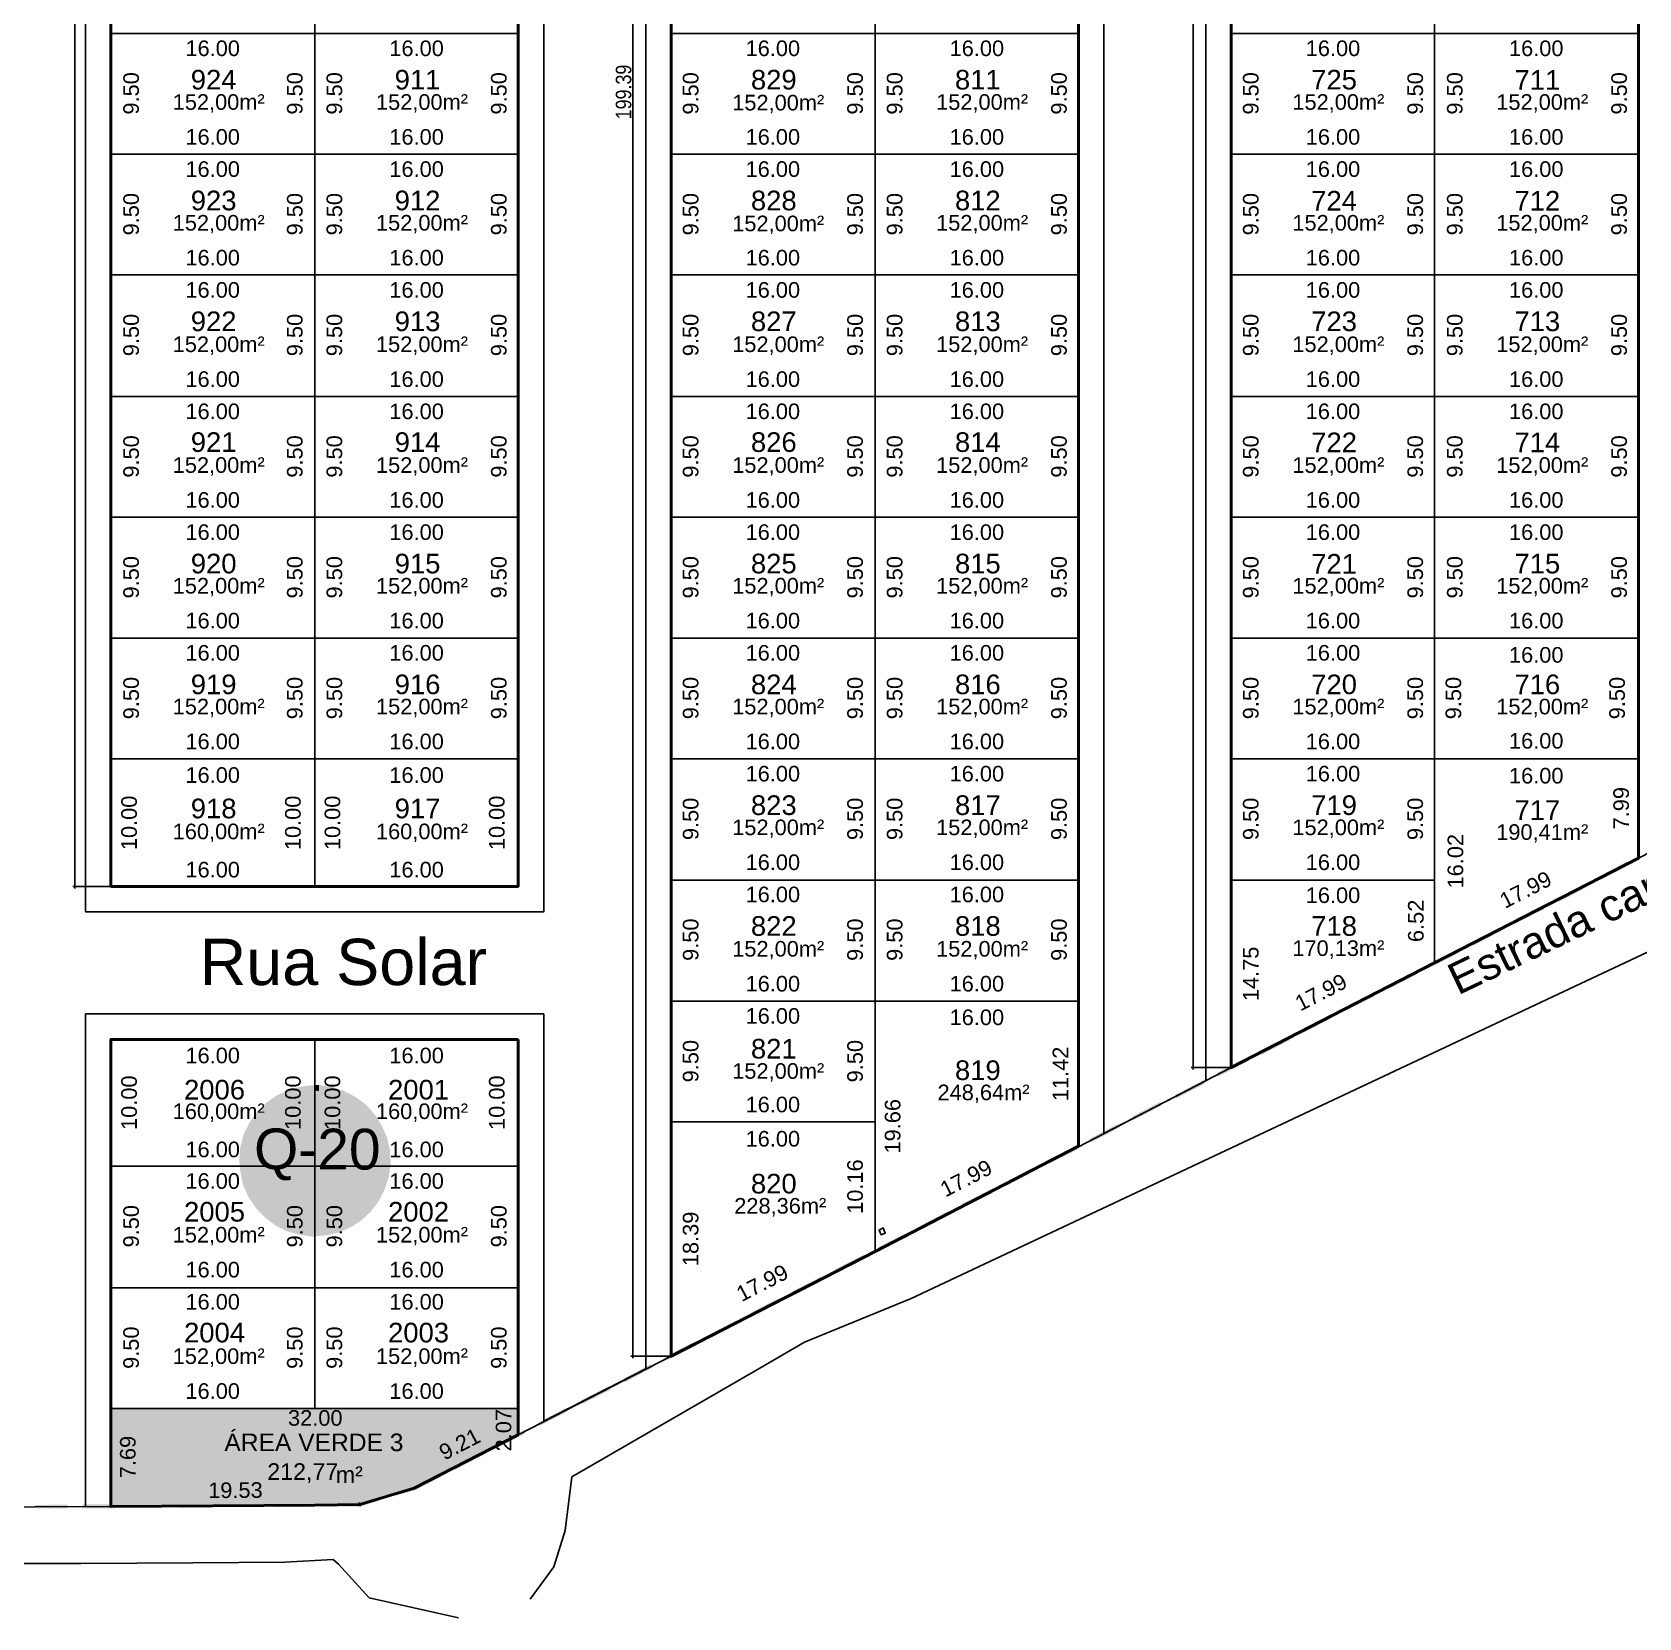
# Model space of a CAD drawing. Extents: x 246293 to 246943, y 9361385 to 9361710.
# Drawn here: x 246656.8 to 246783, y 9361440.8 to 9361565.4 of the extents above; entities that cross this region are included whole.
import ezdxf
from ezdxf.xclip import XClip

# ---------------------------------------------------------------- set-up
doc = ezdxf.new("R2010")
doc.units = 0
doc.header["$XCLIPFRAME"] = 0
doc.styles.add('style0', font='', dxfattribs={"height": 4.19039})
doc.styles.add('style2', font='', dxfattribs={"height": 39.531983})
doc.styles.get('style0').set_extended_font_data('Arial')
doc.styles.get('style2').set_extended_font_data('TechnicLite0000')

# ---------------------------------------------------------------- blocks, each defined once
blk = doc.blocks.new('Viewport1')
at = {"linetype": 'Continuous', "lineweight": 0, "true_color": 0x93278f}
for points in [[(246782.26, 9361499.98), (246780.05, 9361498.82), (246779.89, 9361499.08), (246782.1, 9361500.24)], [(246778.94, 9361498.24), (246776.73, 9361497.08), (246776.57, 9361497.34), (246778.78, 9361498.5)], [(246775.57, 9361496.5), (246773.35, 9361495.39), (246773.25, 9361495.66), (246775.46, 9361496.82)], [(246772.24, 9361494.81), (246770.03, 9361493.65), (246769.87, 9361493.92), (246772.14, 9361495.08)], [(246768.92, 9361493.07), (246766.71, 9361491.97), (246766.55, 9361492.23), (246768.77, 9361493.34)], [(246765.6, 9361491.39), (246763.34, 9361490.23), (246763.23, 9361490.49), (246765.45, 9361491.65)], [(246762.23, 9361489.65), (246760.02, 9361488.54), (246759.91, 9361488.8), (246762.12, 9361489.91)], [(246758.91, 9361487.96), (246756.7, 9361486.8), (246756.54, 9361487.06), (246758.8, 9361488.22)], [(246755.59, 9361486.22), (246753.38, 9361485.06), (246753.22, 9361485.38), (246755.43, 9361486.48)], [(246752.27, 9361484.53), (246750, 9361483.37), (246749.9, 9361483.64), (246752.11, 9361484.8)], [(246748.89, 9361482.79), (246746.68, 9361481.63), (246746.58, 9361481.9), (246748.79, 9361483.06)], [(246745.57, 9361481.11), (246743.36, 9361479.95), (246743.2, 9361480.21), (246745.42, 9361481.37)], [(246742.25, 9361479.37), (246740.04, 9361478.21), (246739.88, 9361478.47), (246742.1, 9361479.63)], [(246738.93, 9361477.63), (246736.67, 9361476.52), (246736.56, 9361476.79), (246738.77, 9361477.89)], [(246735.56, 9361475.94), (246733.35, 9361474.78), (246733.24, 9361475.05), (246735.45, 9361476.21)], [(246732.24, 9361474.2), (246730.02, 9361473.1), (246729.87, 9361473.36), (246732.08, 9361474.47)], [(246728.92, 9361472.52), (246726.7, 9361471.36), (246726.55, 9361471.62), (246728.76, 9361472.78)], [(246725.6, 9361470.78), (246723.33, 9361469.67), (246723.23, 9361469.93), (246725.44, 9361471.04)], [(246722.22, 9361469.09), (246720.01, 9361467.93), (246719.85, 9361468.19), (246722.12, 9361469.35)], [(246718.9, 9361467.35), (246716.69, 9361466.19), (246716.53, 9361466.51), (246718.75, 9361467.61)], [(246715.58, 9361465.66), (246713.37, 9361464.5), (246713.21, 9361464.77), (246715.42, 9361465.93)], [(246712.21, 9361463.92), (246710, 9361462.76), (246709.89, 9361463.03), (246712.1, 9361464.19)], [(246708.89, 9361462.18), (246706.67, 9361461.08), (246706.52, 9361461.34), (246708.78, 9361462.5)], [(246705.57, 9361460.5), (246703.35, 9361459.34), (246703.2, 9361459.6), (246705.41, 9361460.76)], [(246702.25, 9361458.76), (246700.03, 9361457.65), (246699.88, 9361457.91), (246702.09, 9361459.02)], [(246698.87, 9361457.07), (246696.66, 9361455.91), (246696.55, 9361456.17), (246698.77, 9361457.33)], [(246695.55, 9361455.33), (246693.34, 9361454.22), (246693.18, 9361454.49), (246695.45, 9361455.59)], [(246692.23, 9361453.64), (246690.02, 9361452.48), (246689.86, 9361452.75), (246692.07, 9361453.91)], [(246688.91, 9361451.9), (246686.86, 9361450.85), (246686.75, 9361451.11), (246688.75, 9361452.17)], [(246686.86, 9361450.85), (246685.33, 9361450.43), (246685.22, 9361450.69), (246686.75, 9361451.17)], [(246659.55, 9361449.43), (246657.02, 9361449.43), (246657.02, 9361449.69), (246659.55, 9361449.74)], [(246663.29, 9361449.43), (246660.76, 9361449.43), (246660.76, 9361449.74), (246663.29, 9361449.74)], [(246667.04, 9361449.48), (246664.56, 9361449.48), (246664.56, 9361449.74), (246667.04, 9361449.8)], [(246670.78, 9361449.48), (246668.3, 9361449.48), (246668.3, 9361449.8), (246670.78, 9361449.8)], [(246674.52, 9361449.53), (246672.04, 9361449.53), (246672.04, 9361449.8), (246674.52, 9361449.85)], [(246678.26, 9361449.53), (246675.79, 9361449.53), (246675.79, 9361449.85), (246678.26, 9361449.85)], [(246682.53, 9361449.58), (246679.53, 9361449.58), (246679.53, 9361449.85), (246682.53, 9361449.9)], [(246684.11, 9361450.06), (246682.59, 9361449.58), (246682.48, 9361449.9), (246684.01, 9361450.32)]]:
    blk.add_hatch(color=217, dxfattribs=at).paths.add_polyline_path(points)
at = {"linetype": 'Continuous', "lineweight": 25, "true_color": 0x0037dd}
for points in [[(246679, 9361482.69), (246678, 9361482.58), (246677, 9361482.32), (246676.05, 9361481.9), (246675.21, 9361481.32), (246674.47, 9361480.63), (246673.89, 9361479.79), (246673.41, 9361478.84), (246673.15, 9361477.84), (246673.05, 9361476.84), (246673.15, 9361475.84), (246673.36, 9361474.83), (246673.78, 9361473.89), (246674.36, 9361473.04), (246675.05, 9361472.3), (246675.89, 9361471.67), (246676.79, 9361471.2), (246677.79, 9361470.93), (246678.79, 9361470.78), (246679.85, 9361470.88), (246680.85, 9361471.09), (246681.8, 9361471.51), (246682.64, 9361472.04), (246683.38, 9361472.73), (246684.01, 9361473.57), (246684.48, 9361474.47), (246684.8, 9361475.47), (246684.96, 9361476.47), (246684.91, 9361477.52), (246684.69, 9361478.52), (246684.27, 9361479.47), (246683.75, 9361480.32), (246683.06, 9361481.11), (246682.22, 9361481.74), (246681.32, 9361482.21), (246680.37, 9361482.53), (246679.32, 9361482.69), (246679.32, 9361482.21), (246680.27, 9361482.11), (246681.16, 9361481.79), (246682.01, 9361481.37), (246682.74, 9361480.79), (246683.38, 9361480.05), (246683.9, 9361479.26), (246684.27, 9361478.37), (246684.48, 9361477.47), (246684.48, 9361476.52), (246684.38, 9361475.57), (246684.11, 9361474.62), (246683.64, 9361473.78), (246683.06, 9361473.04), (246682.38, 9361472.41), (246681.58, 9361471.88), (246680.69, 9361471.51), (246679.79, 9361471.3), (246678.84, 9361471.25), (246677.9, 9361471.36), (246677, 9361471.62), (246676.1, 9361472.04), (246675.37, 9361472.62), (246674.68, 9361473.31), (246674.15, 9361474.1), (246673.78, 9361474.94), (246673.57, 9361475.89), (246673.47, 9361476.84), (246673.57, 9361477.79), (246673.84, 9361478.68), (246674.26, 9361479.53), (246674.84, 9361480.32), (246675.47, 9361481), (246676.26, 9361481.53), (246677.16, 9361481.9), (246678.05, 9361482.16), (246679, 9361482.27)], [(246679.32, 9361482.21), (246679, 9361482.27), (246679, 9361482.69), (246679.32, 9361482.69)]]:
    blk.add_hatch(color=162, dxfattribs=at).paths.add_polyline_path(points)
at = {"linetype": 'Continuous', "lineweight": 25, "true_color": 0xfafafa}
for points in [[(246680.11, 9361482.37), (246681.11, 9361482.06), (246676.89, 9361482.06), (246677.9, 9361482.37)], [(246680, 9361482.37), (246680.11, 9361482.37), (246677.9, 9361482.37), (246677.95, 9361482.37)], [(246679, 9361482.48), (246677.95, 9361482.37), (246680, 9361482.37)], [(246682.11, 9361481.53), (246682.9, 9361480.9), (246675.05, 9361480.9), (246675.89, 9361481.53)], [(246682.06, 9361481.58), (246682.11, 9361481.53), (246675.89, 9361481.53), (246675.95, 9361481.58)], [(246681.16, 9361482.06), (246682.06, 9361481.58), (246675.95, 9361481.58), (246676.84, 9361482.06)], [(246681.11, 9361482.06), (246681.16, 9361482.06), (246676.84, 9361482.06), (246676.89, 9361482.06)], [(246683.69, 9361480.05), (246684.17, 9361479.16), (246673.78, 9361479.16), (246674.31, 9361480.05)], [(246683.64, 9361480.05), (246683.69, 9361480.05), (246674.31, 9361480.05), (246674.36, 9361480.05)], [(246682.96, 9361480.84), (246683.64, 9361480.05), (246674.36, 9361480.05), (246675.05, 9361480.84)], [(246682.9, 9361480.9), (246682.96, 9361480.84), (246675.05, 9361480.84), (246675.05, 9361480.9)], [(246684.22, 9361479.1), (246684.54, 9361478.1), (246673.41, 9361478.1), (246673.78, 9361479.1)], [(246684.17, 9361479.16), (246684.22, 9361479.1), (246673.78, 9361479.1), (246673.78, 9361479.16)], [(246684.59, 9361478.05), (246684.69, 9361477.05), (246673.26, 9361477.05), (246673.41, 9361478.05)], [(246684.54, 9361478.1), (246684.59, 9361478.05), (246673.41, 9361478.05), (246673.41, 9361478.1)], [(246684.69, 9361477.05), (246684.69, 9361477), (246673.26, 9361477), (246673.26, 9361477.05)], [(246684.69, 9361477), (246684.64, 9361475.94), (246673.31, 9361475.94), (246673.26, 9361477)], [(246684.64, 9361475.94), (246684.64, 9361475.89), (246673.36, 9361475.89), (246673.31, 9361475.94)], [(246684.64, 9361475.89), (246684.43, 9361474.89), (246673.57, 9361474.89), (246673.36, 9361475.89)], [(246684.43, 9361474.89), (246684.38, 9361474.83), (246673.57, 9361474.83), (246673.57, 9361474.89)], [(246684.38, 9361474.83), (246683.96, 9361473.89), (246674.05, 9361473.89), (246673.57, 9361474.83)], [(246683.96, 9361473.89), (246683.32, 9361472.99), (246674.68, 9361472.99), (246674.05, 9361473.89)], [(246683.32, 9361472.99), (246682.53, 9361472.25), (246675.47, 9361472.25), (246675.42, 9361472.25), (246674.68, 9361472.99)], [(246682.53, 9361472.25), (246681.64, 9361471.67), (246676.37, 9361471.67), (246675.47, 9361472.25)], [(246681.64, 9361471.67), (246681.58, 9361471.62), (246676.42, 9361471.62), (246676.37, 9361471.67)], [(246681.58, 9361471.62), (246680.64, 9361471.25), (246677.37, 9361471.25), (246676.42, 9361471.62)], [(246680.64, 9361471.25), (246680.58, 9361471.25), (246677.42, 9361471.25), (246677.37, 9361471.25)], [(246679.53, 9361471.04), (246678.42, 9361471.04), (246677.42, 9361471.25)], [(246677.42, 9361471.25), (246679.53, 9361471.04), (246680.58, 9361471.25)]]:
    blk.add_hatch(color=7, dxfattribs=at).paths.add_polyline_path(points)
at = {"linetype": 'Continuous', "lineweight": 25, "true_color": 0x37dd00}
for points in [[(246694.97, 9361457.28), (246694.97, 9361455.22), (246662.98, 9361455.22), (246662.98, 9361457.28)], [(246694.97, 9361455.22), (246686.8, 9361451.01), (246662.98, 9361451.01), (246662.98, 9361455.22)], [(246686.8, 9361451.01), (246682.53, 9361449.74), (246662.98, 9361449.74), (246662.98, 9361451.01)], [(246662.98, 9361449.74), (246679, 9361449.69), (246662.98, 9361449.58), (246662.98, 9361449.69)], [(246662.98, 9361449.74), (246679, 9361449.69), (246682.53, 9361449.74)]]:
    blk.add_hatch(color=82, dxfattribs=at).paths.add_polyline_path(points)
at = {"color": 1, "linetype": 'Continuous', "lineweight": 25, "true_color": 0xff0000}
for p, q in [((246660.13, 9361660.92), (246660.13, 9361498.13)), ((246703.99, 9361660.92), (246703.99, 9361461.23)), ((246748, 9361660.92), (246748, 9361483.9)), ((246662.93, 9361498.29), (246659.97, 9361498.29)), ((246660.08, 9361498.35), (246660.18, 9361498.24)), ((246750.9, 9361484.06), (246747.84, 9361484.06)), ((246747.95, 9361484.06), (246748.05, 9361484.01)), ((246706.94, 9361461.39), (246703.83, 9361461.39)), ((246703.93, 9361461.45), (246704.04, 9361461.34))]:
    blk.add_line(p, q, dxfattribs=at)
at = {"color": 217, "linetype": 'Continuous', "lineweight": 0, "true_color": 0x93278f}
blk.add_line((246682.59, 9361449.58), (246682.48, 9361449.9), dxfattribs=at)
at = {"color": 1, "linetype": 'Continuous', "lineweight": 25, "true_color": 0xff0000}
for points in [[(246651.01, 9361449.53), (246662.98, 9361449.58), (246662.98, 9361460.81), (246662.98, 9361470.3), (246662.98, 9361486.27), (246694.97, 9361486.27), (246694.97, 9361479.79), (246694.97, 9361470.3), (246694.97, 9361455.22), (246706.99, 9361461.39), (246706.99, 9361479.79), (246706.99, 9361489.28), (246706.99, 9361498.77), (246706.99, 9361508.31), (246706.99, 9361517.8), (246706.99, 9361527.29), (246706.99, 9361536.77), (246706.99, 9361546.32), (246706.99, 9361555.8), (246706.99, 9361565.29), (246706.99, 9361574.78)], [(246738.99, 9361574.78), (246738.99, 9361565.29), (246738.99, 9361555.8), (246738.99, 9361546.32), (246738.99, 9361536.77), (246738.99, 9361527.29), (246738.99, 9361517.8), (246738.99, 9361508.31), (246738.99, 9361498.77), (246738.99, 9361489.28), (246738.99, 9361477.84), (246751, 9361484.06), (246751, 9361498.77), (246751, 9361508.31), (246751, 9361517.8), (246751, 9361527.29), (246751, 9361536.77), (246751, 9361546.32), (246751, 9361555.8), (246751, 9361565.29), (246751, 9361574.78)], [(246783, 9361574.78), (246783, 9361565.29), (246783, 9361555.8), (246783, 9361546.32), (246783, 9361536.77), (246783, 9361527.29), (246783, 9361517.8), (246783, 9361508.78), (246783, 9361500.51), (246795.02, 9361506.67)], [(246653.02, 9361449.53), (246660.98, 9361449.58), (246660.98, 9361460.81), (246660.98, 9361470.3), (246660.98, 9361488.28), (246696.98, 9361488.28), (246696.98, 9361479.79), (246696.98, 9361470.3), (246696.98, 9361456.28), (246704.99, 9361460.39), (246704.99, 9361479.79), (246704.99, 9361489.28), (246704.99, 9361498.77), (246704.99, 9361508.31), (246704.99, 9361517.8), (246704.99, 9361527.29), (246704.99, 9361536.77), (246704.99, 9361546.32), (246704.99, 9361555.8), (246704.99, 9361565.29), (246704.99, 9361574.78)], [(246740.99, 9361574.78), (246740.99, 9361565.29), (246740.99, 9361555.8), (246740.99, 9361546.32), (246740.99, 9361536.77), (246740.99, 9361527.29), (246740.99, 9361517.8), (246740.99, 9361508.31), (246740.99, 9361498.77), (246740.99, 9361489.28), (246740.99, 9361478.89), (246749, 9361483.01), (246749, 9361498.77), (246749, 9361508.31), (246749, 9361517.8), (246749, 9361527.29), (246749, 9361536.77), (246749, 9361546.32), (246749, 9361555.8), (246749, 9361565.29), (246749, 9361574.78)], [(246660.98, 9361662.82), (246696.98, 9361662.82), (246696.98, 9361496.29), (246660.98, 9361496.29), (246660.98, 9361662.82)], [(246662.98, 9361660.81), (246694.97, 9361660.81), (246694.97, 9361498.29), (246662.98, 9361498.29), (246662.98, 9361660.81)], [(246723.65, 9361471.46), (246723.33, 9361471.3), (246723.49, 9361470.93), (246723.81, 9361471.04), (246723.65, 9361471.46), (246723.81, 9361471.04), (246723.49, 9361470.93), (246723.33, 9361471.3), (246723.65, 9361471.46)], [(246723.65, 9361471.46), (246723.81, 9361471.04), (246723.49, 9361470.93), (246723.33, 9361471.3), (246723.65, 9361471.46)]]:
    blk.add_lwpolyline(points, dxfattribs=at)
at = {"color": 5, "linetype": 'Continuous', "lineweight": 50, "true_color": 0x0000ff}
for points in [[(246662.98, 9361498.29), (246694.97, 9361498.29), (246694.97, 9361660.81), (246662.98, 9361660.81), (246662.98, 9361498.29)], [(246706.99, 9361574.78), (246706.99, 9361565.29), (246706.99, 9361555.8), (246706.99, 9361546.32), (246706.99, 9361536.77), (246706.99, 9361527.29), (246706.99, 9361517.8), (246706.99, 9361508.31), (246706.99, 9361498.77), (246706.99, 9361489.28), (246706.99, 9361479.79), (246706.99, 9361461.39), (246723.01, 9361469.62), (246738.99, 9361477.89), (246738.99, 9361489.28), (246738.99, 9361498.77), (246738.99, 9361508.31), (246738.99, 9361517.8), (246738.99, 9361527.29), (246738.99, 9361536.77), (246738.99, 9361546.32), (246738.99, 9361555.8), (246738.99, 9361565.29), (246738.99, 9361574.78)], [(246783, 9361565.29), (246783, 9361574.78)], [(246751, 9361574.78), (246751, 9361565.29), (246751, 9361555.8), (246751, 9361546.32), (246751, 9361536.77), (246751, 9361527.29), (246751, 9361517.8), (246751, 9361508.31), (246751, 9361498.77), (246751, 9361484.06), (246766.97, 9361492.28), (246783, 9361500.51), (246783, 9361508.78), (246783, 9361517.8), (246783, 9361527.29), (246783, 9361536.77), (246783, 9361546.32), (246783, 9361555.8), (246783, 9361565.29)], [(246694.97, 9361486.27), (246662.98, 9361486.27), (246662.98, 9361470.3), (246662.98, 9361460.81), (246662.98, 9361449.58), (246679, 9361449.69), (246682.53, 9361449.74), (246686.8, 9361451.01), (246694.97, 9361455.22), (246694.97, 9361470.3), (246694.97, 9361479.79), (246694.97, 9361486.27)]]:
    blk.add_lwpolyline(points, dxfattribs=at)
at = {"color": 3, "linetype": 'Continuous', "lineweight": 25, "true_color": 0x00ff00}
for points in [[(246679, 9361565.29), (246694.97, 9361565.29), (246694.97, 9361555.8), (246679, 9361555.8), (246679, 9361565.29), (246662.98, 9361565.29), (246662.98, 9361555.8), (246679, 9361555.8), (246679, 9361565.29), (246694.97, 9361565.29), (246694.97, 9361574.78), (246679, 9361574.78), (246679, 9361565.29), (246679, 9361574.78), (246662.98, 9361574.78), (246662.98, 9361565.29), (246679, 9361565.29)], [(246723.01, 9361565.29), (246738.99, 9361565.29), (246738.99, 9361555.8), (246723.01, 9361555.8), (246723.01, 9361565.29), (246706.99, 9361565.29), (246706.99, 9361555.8), (246723.01, 9361555.8), (246723.01, 9361565.29), (246738.99, 9361565.29), (246738.99, 9361574.78), (246723.01, 9361574.78), (246723.01, 9361565.29), (246723.01, 9361574.78), (246706.99, 9361574.78), (246706.99, 9361565.29), (246723.01, 9361565.29)], [(246766.97, 9361565.29), (246783, 9361565.29), (246783, 9361555.8), (246766.97, 9361555.8), (246766.97, 9361565.29), (246751, 9361565.29), (246751, 9361555.8), (246766.97, 9361555.8), (246766.97, 9361565.29), (246783, 9361565.29), (246783, 9361574.78), (246766.97, 9361574.78), (246766.97, 9361565.29), (246766.97, 9361574.78), (246751, 9361574.78), (246751, 9361565.29), (246766.97, 9361565.29)], [(246695.92, 9361442.31), (246697.77, 9361444.84), (246698.66, 9361447.69), (246699.19, 9361451.9), (246713.95, 9361460.44), (246717.48, 9361462.5), (246725.86, 9361465.93), (246793.01, 9361497.5), (246806.93, 9361505.3), (246856.32, 9361527.08), (246875.71, 9361540.25), (246912.24, 9361556.07), (246921.36, 9361563.34), (246923.52, 9361563.34), (246925.68, 9361562.34), (246926.89, 9361558.6)], [(246679, 9361546.32), (246694.97, 9361546.32), (246694.97, 9361555.8), (246679, 9361555.8), (246679, 9361546.32), (246662.98, 9361546.32), (246662.98, 9361555.8), (246679, 9361555.8), (246679, 9361546.32), (246694.97, 9361546.32), (246694.97, 9361536.77), (246679, 9361536.77), (246679, 9361546.32), (246679, 9361536.77), (246662.98, 9361536.77), (246662.98, 9361546.32), (246679, 9361546.32)], [(246723.01, 9361546.32), (246738.99, 9361546.32), (246738.99, 9361555.8), (246723.01, 9361555.8), (246723.01, 9361546.32), (246706.99, 9361546.32), (246706.99, 9361555.8), (246723.01, 9361555.8), (246723.01, 9361546.32), (246738.99, 9361546.32), (246738.99, 9361536.77), (246723.01, 9361536.77), (246723.01, 9361546.32), (246723.01, 9361536.77), (246706.99, 9361536.77), (246706.99, 9361546.32), (246723.01, 9361546.32)], [(246766.97, 9361546.32), (246783, 9361546.32), (246783, 9361555.8), (246766.97, 9361555.8), (246766.97, 9361546.32), (246751, 9361546.32), (246751, 9361555.8), (246766.97, 9361555.8), (246766.97, 9361546.32), (246783, 9361546.32), (246783, 9361536.77), (246766.97, 9361536.77), (246766.97, 9361546.32), (246766.97, 9361536.77), (246751, 9361536.77), (246751, 9361546.32), (246766.97, 9361546.32)], [(246679, 9361527.29), (246694.97, 9361527.29), (246694.97, 9361517.8), (246679, 9361517.8), (246679, 9361527.29), (246662.98, 9361527.29), (246662.98, 9361517.8), (246679, 9361517.8), (246679, 9361527.29), (246694.97, 9361527.29), (246694.97, 9361536.77), (246679, 9361536.77), (246679, 9361527.29), (246679, 9361536.77), (246662.98, 9361536.77), (246662.98, 9361527.29), (246679, 9361527.29)], [(246723.01, 9361527.29), (246738.99, 9361527.29), (246738.99, 9361517.8), (246723.01, 9361517.8), (246723.01, 9361527.29), (246706.99, 9361527.29), (246706.99, 9361517.8), (246723.01, 9361517.8), (246723.01, 9361527.29), (246738.99, 9361527.29), (246738.99, 9361536.77), (246723.01, 9361536.77), (246723.01, 9361527.29), (246723.01, 9361536.77), (246706.99, 9361536.77), (246706.99, 9361527.29), (246723.01, 9361527.29)], [(246766.97, 9361527.29), (246783, 9361527.29), (246783, 9361517.8), (246766.97, 9361517.8), (246766.97, 9361527.29), (246751, 9361527.29), (246751, 9361517.8), (246766.97, 9361517.8), (246766.97, 9361527.29), (246783, 9361527.29), (246783, 9361536.77), (246766.97, 9361536.77), (246766.97, 9361527.29), (246766.97, 9361536.77), (246751, 9361536.77), (246751, 9361527.29), (246766.97, 9361527.29)], [(246679, 9361508.31), (246694.97, 9361508.31), (246694.97, 9361517.8), (246679, 9361517.8), (246679, 9361508.31), (246662.98, 9361508.31), (246662.98, 9361517.8), (246679, 9361517.8), (246679, 9361508.31), (246694.97, 9361508.31), (246694.97, 9361498.29), (246679, 9361498.29), (246679, 9361508.31), (246679, 9361498.29), (246662.98, 9361498.29), (246662.98, 9361508.31), (246679, 9361508.31)], [(246723.01, 9361508.31), (246738.99, 9361508.31), (246738.99, 9361517.8), (246723.01, 9361517.8), (246723.01, 9361508.31), (246706.99, 9361508.31), (246706.99, 9361517.8), (246723.01, 9361517.8), (246723.01, 9361508.31), (246738.99, 9361508.31), (246738.99, 9361498.77), (246723.01, 9361498.77), (246723.01, 9361508.31), (246723.01, 9361498.77), (246706.99, 9361498.77), (246706.99, 9361508.31), (246723.01, 9361508.31)], [(246766.97, 9361508.31), (246751, 9361508.31), (246751, 9361517.8), (246766.97, 9361517.8), (246766.97, 9361508.31), (246766.97, 9361498.77), (246751, 9361498.77), (246751, 9361508.31), (246766.97, 9361508.31)], [(246783, 9361517.8), (246766.97, 9361517.8), (246766.97, 9361508.31), (246783, 9361508.31), (246783, 9361517.8)], [(246783, 9361508.31), (246766.97, 9361508.31), (246766.97, 9361498.77), (246766.97, 9361492.28), (246783, 9361500.51), (246783, 9361508.31)], [(246723.01, 9361489.28), (246706.99, 9361489.28), (246706.99, 9361479.79), (246723.01, 9361479.79), (246723.01, 9361489.28), (246738.99, 9361489.28), (246738.99, 9361498.77), (246723.01, 9361498.77), (246723.01, 9361489.28), (246723.01, 9361498.77), (246706.99, 9361498.77), (246706.99, 9361489.28), (246723.01, 9361489.28)], [(246766.97, 9361498.77), (246751, 9361498.77), (246751, 9361484.06), (246766.97, 9361492.28), (246766.97, 9361498.77)], [(246738.99, 9361489.28), (246723.01, 9361489.28), (246723.01, 9361479.79), (246723.01, 9361469.62), (246738.99, 9361477.89), (246738.99, 9361489.28)], [(246679, 9361486.27), (246694.97, 9361486.27), (246694.97, 9361476.31), (246679, 9361476.31), (246679, 9361486.27), (246679, 9361476.31), (246662.98, 9361476.31), (246662.98, 9361486.27), (246679, 9361486.27)], [(246723.01, 9361479.79), (246706.99, 9361479.79), (246706.99, 9361461.39), (246723.01, 9361469.62), (246723.01, 9361479.79)], [(246679, 9361476.31), (246679, 9361466.77), (246662.98, 9361466.77), (246662.98, 9361476.31), (246679, 9361476.31)], [(246694.97, 9361476.31), (246694.97, 9361466.77), (246679, 9361466.77), (246679, 9361476.31), (246694.97, 9361476.31)], [(246679, 9361466.77), (246679, 9361457.28), (246662.98, 9361457.28), (246662.98, 9361466.77), (246679, 9361466.77)], [(246694.97, 9361466.77), (246694.97, 9361457.28), (246679, 9361457.28), (246679, 9361466.77), (246694.97, 9361466.77)], [(246694.97, 9361455.22), (246694.97, 9361457.28), (246679, 9361457.28), (246662.98, 9361457.28), (246662.98, 9361449.58), (246679, 9361449.69), (246682.53, 9361449.74), (246686.8, 9361451.01), (246694.97, 9361455.22)], [(246690.28, 9361440.83), (246683.27, 9361442.41), (246680.85, 9361445.05), (246680.43, 9361445.42), (246676.63, 9361445.21), (246669.41, 9361445.16), (246660.61, 9361445.1), (246651.59, 9361445.1)]]:
    blk.add_lwpolyline(points, dxfattribs=at)
at = {"color": 18, "linetype": 'Continuous', "lineweight": 25, "true_color": 0x000000}
blk.add_lwpolyline([(246723.49, 9361470.93), (246723.81, 9361471.04), (246723.65, 9361471.46), (246723.33, 9361471.3), (246723.49, 9361470.93)], dxfattribs=at)
at = {"color": 1, "linetype": 'Continuous', "lineweight": 25, "true_color": 0xff0000, "attachment_point": 7, "style": 'style0'}
for s, insert, char_height in [('16.00', (246668.83, 9361563.5), 1.225), ('16.00', (246684.85, 9361563.5), 1.225), ('16.00', (246712.84, 9361563.5), 1.225), ('16.00', (246728.87, 9361563.5), 1.225), ('16.00', (246756.85, 9361563.5), 1.225), ('16.00', (246772.82, 9361563.5), 1.225), ('924', (246669.25, 9361560.87), 1.542), ('911', (246685.27, 9361560.87), 1.542), ('829', (246713.26, 9361560.87), 1.542), ('811', (246729.29, 9361560.87), 1.542), ('725', (246757.28, 9361560.87), 1.542), ('711', (246773.25, 9361560.87), 1.542), ('152,00m²', (246667.83, 9361559.07), 1.225), ('152,00m²', (246683.8, 9361559.07), 1.225), ('152,00m²', (246711.79, 9361559.02), 1.225), ('152,00m²', (246727.81, 9361559.07), 1.225), ('152,00m²', (246755.8, 9361559.07), 1.225), ('152,00m²', (246771.82, 9361559.07), 1.225), ('16.00', (246668.83, 9361556.54), 1.225), ('16.00', (246684.85, 9361556.54), 1.225), ('16.00', (246712.84, 9361556.54), 1.225), ('16.00', (246728.87, 9361556.54), 1.225), ('16.00', (246756.85, 9361556.54), 1.225), ('16.00', (246772.82, 9361556.54), 1.225), ('16.00', (246668.83, 9361554.01), 1.225), ('16.00', (246684.85, 9361554.01), 1.225), ('16.00', (246712.84, 9361554.01), 1.225), ('16.00', (246728.87, 9361554.01), 1.225), ('16.00', (246756.85, 9361554.01), 1.225), ('16.00', (246772.82, 9361554.01), 1.225), ('923', (246669.25, 9361551.38), 1.542), ('912', (246685.27, 9361551.38), 1.542), ('828', (246713.26, 9361551.38), 1.542), ('812', (246729.29, 9361551.38), 1.542), ('724', (246757.28, 9361551.38), 1.542), ('712', (246773.25, 9361551.38), 1.542), ('152,00m²', (246667.83, 9361549.58), 1.225), ('152,00m²', (246683.8, 9361549.58), 1.225), ('152,00m²', (246711.79, 9361549.53), 1.225), ('152,00m²', (246727.81, 9361549.58), 1.225), ('152,00m²', (246755.8, 9361549.58), 1.225), ('152,00m²', (246771.82, 9361549.58), 1.225), ('16.00', (246668.83, 9361547.05), 1.225), ('16.00', (246684.85, 9361547.05), 1.225), ('16.00', (246712.84, 9361547.05), 1.225), ('16.00', (246728.87, 9361547.05), 1.225), ('16.00', (246756.85, 9361547.05), 1.225), ('16.00', (246772.82, 9361547.05), 1.225), ('16.00', (246668.83, 9361544.52), 1.225), ('16.00', (246684.85, 9361544.52), 1.225), ('16.00', (246712.84, 9361544.52), 1.225), ('16.00', (246728.87, 9361544.52), 1.225), ('16.00', (246756.85, 9361544.52), 1.225), ('16.00', (246772.82, 9361544.52), 1.225), ('922', (246669.25, 9361541.89), 1.542), ('913', (246685.27, 9361541.89), 1.542), ('827', (246713.26, 9361541.89), 1.542), ('813', (246729.29, 9361541.89), 1.542), ('723', (246757.28, 9361541.89), 1.542), ('713', (246773.25, 9361541.89), 1.542), ('152,00m²', (246667.83, 9361540.04), 1.225), ('152,00m²', (246683.8, 9361540.04), 1.225), ('152,00m²', (246711.79, 9361540.04), 1.225), ('152,00m²', (246727.81, 9361540.04), 1.225), ('152,00m²', (246755.8, 9361540.04), 1.225), ('152,00m²', (246771.82, 9361540.04), 1.225), ('16.00', (246668.83, 9361537.51), 1.225), ('16.00', (246684.85, 9361537.51), 1.225), ('16.00', (246712.84, 9361537.51), 1.225), ('16.00', (246728.87, 9361537.51), 1.225), ('16.00', (246756.85, 9361537.51), 1.225), ('16.00', (246772.82, 9361537.51), 1.225), ('16.00', (246668.83, 9361534.98), 1.225), ('16.00', (246684.85, 9361534.98), 1.225), ('16.00', (246712.84, 9361534.98), 1.225), ('16.00', (246728.87, 9361534.98), 1.225), ('16.00', (246756.85, 9361534.98), 1.225), ('16.00', (246772.82, 9361534.98), 1.225), ('921', (246669.25, 9361532.4), 1.542), ('914', (246685.27, 9361532.4), 1.542), ('826', (246713.26, 9361532.4), 1.542), ('814', (246729.29, 9361532.4), 1.542), ('722', (246757.28, 9361532.4), 1.542), ('714', (246773.25, 9361532.4), 1.542), ('152,00m²', (246667.83, 9361530.55), 1.225), ('152,00m²', (246683.8, 9361530.55), 1.225), ('152,00m²', (246711.79, 9361530.55), 1.225), ('152,00m²', (246727.81, 9361530.55), 1.225), ('152,00m²', (246755.8, 9361530.55), 1.225), ('152,00m²', (246771.82, 9361530.55), 1.225), ('16.00', (246668.83, 9361528.02), 1.225), ('16.00', (246684.85, 9361528.02), 1.225), ('16.00', (246712.84, 9361528.02), 1.225), ('16.00', (246728.87, 9361528.02), 1.225), ('16.00', (246756.85, 9361528.02), 1.225), ('16.00', (246772.82, 9361528.02), 1.225), ('16.00', (246668.83, 9361525.49), 1.225), ('16.00', (246684.85, 9361525.49), 1.225), ('16.00', (246712.84, 9361525.49), 1.225), ('16.00', (246728.87, 9361525.49), 1.225), ('16.00', (246756.85, 9361525.49), 1.225), ('16.00', (246772.82, 9361525.49), 1.225), ('920', (246669.25, 9361522.86), 1.542), ('915', (246685.27, 9361522.86), 1.542), ('825', (246713.26, 9361522.86), 1.542), ('815', (246729.29, 9361522.86), 1.542), ('721', (246757.28, 9361522.86), 1.542), ('715', (246773.25, 9361522.86), 1.542), ('152,00m²', (246667.83, 9361521.07), 1.225), ('152,00m²', (246683.8, 9361521.07), 1.225), ('152,00m²', (246711.79, 9361521.07), 1.225), ('152,00m²', (246727.81, 9361521.07), 1.225), ('152,00m²', (246755.8, 9361521.07), 1.225), ('152,00m²', (246771.82, 9361521.07), 1.225), ('16.00', (246668.83, 9361518.54), 1.225), ('16.00', (246684.85, 9361518.54), 1.225), ('16.00', (246712.84, 9361518.54), 1.225), ('16.00', (246728.87, 9361518.54), 1.225), ('16.00', (246756.85, 9361518.54), 1.225), ('16.00', (246772.82, 9361518.54), 1.225), ('16.00', (246668.83, 9361516.01), 1.225), ('16.00', (246684.85, 9361516.01), 1.225), ('16.00', (246712.84, 9361516.01), 1.225), ('16.00', (246728.87, 9361516.01), 1.225), ('16.00', (246756.85, 9361516.01), 1.225), ('16.00', (246772.82, 9361515.85), 1.225), ('919', (246669.25, 9361513.37), 1.542), ('916', (246685.27, 9361513.37), 1.542), ('824', (246713.26, 9361513.37), 1.542), ('816', (246729.29, 9361513.37), 1.542), ('720', (246757.28, 9361513.37), 1.542), ('716', (246773.25, 9361513.37), 1.542), ('152,00m²', (246667.83, 9361511.58), 1.225), ('152,00m²', (246683.8, 9361511.58), 1.225), ('152,00m²', (246711.79, 9361511.58), 1.225), ('152,00m²', (246727.81, 9361511.58), 1.225), ('152,00m²', (246755.8, 9361511.58), 1.225), ('152,00m²', (246771.82, 9361511.58), 1.225), ('16.00', (246668.83, 9361509.05), 1.225), ('16.00', (246684.85, 9361509.05), 1.225), ('16.00', (246712.84, 9361509.05), 1.225), ('16.00', (246728.87, 9361509.05), 1.225), ('16.00', (246756.85, 9361509.05), 1.225), ('16.00', (246772.82, 9361509.1), 1.225), ('16.00', (246712.84, 9361506.52), 1.225), ('16.00', (246728.87, 9361506.52), 1.225), ('16.00', (246756.85, 9361506.52), 1.225), ('16.00', (246772.82, 9361506.36), 1.225), ('823', (246713.26, 9361503.88), 1.542), ('817', (246729.29, 9361503.88), 1.542), ('719', (246757.28, 9361503.88), 1.542), ('717', (246773.25, 9361503.51), 1.542), ('152,00m²', (246711.79, 9361502.09), 1.225), ('152,00m²', (246727.81, 9361502.09), 1.225), ('152,00m²', (246755.8, 9361502.09), 1.225), ('190,41m²', (246771.82, 9361501.72), 1.225), ('16.00', (246712.84, 9361499.56), 1.225), ('16.00', (246728.87, 9361499.56), 1.225), ('16.00', (246756.85, 9361499.56), 1.225), ('16.00', (246712.84, 9361497.03), 1.225), ('16.00', (246728.87, 9361497.03), 1.225), ('16.00', (246756.85, 9361496.97), 1.225), ('822', (246713.26, 9361494.39), 1.542), ('818', (246729.29, 9361494.39), 1.542), ('718', (246757.28, 9361494.39), 1.542), ('152,00m²', (246711.79, 9361492.55), 1.225), ('152,00m²', (246727.81, 9361492.55), 1.225), ('170,13m²', (246755.8, 9361492.6), 1.225), ('16.00', (246712.84, 9361490.02), 1.225), ('16.00', (246728.87, 9361490.02), 1.225), ('16.00', (246712.84, 9361487.49), 1.225), ('16.00', (246728.87, 9361487.38), 1.225), ('821', (246713.26, 9361484.75), 1.542), ('16.00', (246668.83, 9361484.38), 1.225), ('16.00', (246684.85, 9361484.38), 1.225), ('152,00m²', (246711.79, 9361482.95), 1.225), ('819', (246729.29, 9361483.06), 1.542), ('2006', (246668.72, 9361481.53), 1.542), ('2001', (246684.75, 9361481.53), 1.542), ('248,64m²', (246727.92, 9361481.27), 1.225), ('160,00m²', (246667.83, 9361479.79), 1.225), ('160,00m²', (246683.8, 9361479.79), 1.225), ('16.00', (246712.84, 9361480.53), 1.225), ('16.00', (246712.84, 9361477.84), 1.225), ('16.00', (246668.83, 9361477), 1.225), ('16.00', (246684.85, 9361477), 1.225), ('16.00', (246668.83, 9361474.52), 1.225), ('16.00', (246684.85, 9361474.52), 1.225), ('820', (246713.26, 9361474.15), 1.542), ('2005', (246668.72, 9361471.94), 1.542), ('2002', (246684.75, 9361471.94), 1.542), ('228,36m²', (246711.95, 9361472.36), 1.225), ('152,00m²', (246667.83, 9361470.09), 1.225), ('152,00m²', (246683.8, 9361470.09), 1.225), ('16.00', (246668.83, 9361467.56), 1.225), ('16.00', (246684.85, 9361467.56), 1.225), ('16.00', (246668.83, 9361465.03), 1.225), ('16.00', (246684.85, 9361465.03), 1.225), ('2004', (246668.72, 9361462.45), 1.542), ('2003', (246684.75, 9361462.45), 1.542), ('152,00m²', (246667.83, 9361460.55), 1.225), ('152,00m²', (246683.8, 9361460.55), 1.225), ('16.00', (246668.83, 9361458.02), 1.225), ('16.00', (246684.85, 9361458.02), 1.225), ('32.00', (246676.89, 9361455.91), 1.225), ('ÁREA VERDE 3', (246671.89, 9361453.91), 1.3836), ('212,77', (246675.26, 9361451.43), 1.305), ('m²', (246680.64, 9361451.43), 1.305)]:
    blk.add_mtext(s, dxfattribs=dict(at, insert=insert, char_height=char_height))
at = {"color": 1, "linetype": 'Continuous', "lineweight": 25, "true_color": 0xff0000, "char_height": 1.225, "attachment_point": 7, "style": 'style0'}
for s, insert, rotation in [('9.50', (246665.19, 9361558.92), 90), ('9.50', (246678.05, 9361558.92), 90), ('9.50', (246681.16, 9361558.92), 90), ('9.50', (246694.08, 9361558.92), 90), ('9.50', (246709.15, 9361558.92), 90), ('9.50', (246722.07, 9361558.92), 90), ('9.50', (246725.18, 9361558.92), 90), ('9.50', (246738.09, 9361558.92), 90), ('9.50', (246753.16, 9361558.92), 90), ('9.50', (246766.08, 9361558.92), 90), ('9.50', (246769.19, 9361558.92), 90), ('9.50', (246782.1, 9361558.92), 90), ('9.50', (246665.19, 9361549.43), 90), ('9.50', (246678.05, 9361549.43), 90), ('9.50', (246681.16, 9361549.43), 90), ('9.50', (246694.08, 9361549.43), 90), ('9.50', (246709.15, 9361549.43), 90), ('9.50', (246722.07, 9361549.43), 90), ('9.50', (246725.18, 9361549.43), 90), ('9.50', (246738.09, 9361549.43), 90), ('9.50', (246753.16, 9361549.43), 90), ('9.50', (246766.08, 9361549.43), 90), ('9.50', (246769.19, 9361549.43), 90), ('9.50', (246782.1, 9361549.43), 90), ('9.50', (246665.19, 9361539.94), 90), ('9.50', (246678.05, 9361539.94), 90), ('9.50', (246681.16, 9361539.94), 90), ('9.50', (246694.08, 9361539.94), 90), ('9.50', (246709.15, 9361539.94), 90), ('9.50', (246722.07, 9361539.94), 90), ('9.50', (246725.18, 9361539.94), 90), ('9.50', (246738.09, 9361539.94), 90), ('9.50', (246753.16, 9361539.94), 90), ('9.50', (246766.08, 9361539.94), 90), ('9.50', (246769.19, 9361539.94), 90), ('9.50', (246782.1, 9361539.94), 90), ('9.50', (246665.19, 9361530.4), 90), ('9.50', (246678.05, 9361530.4), 90), ('9.50', (246681.16, 9361530.4), 90), ('9.50', (246694.08, 9361530.4), 90), ('9.50', (246709.15, 9361530.4), 90), ('9.50', (246722.07, 9361530.4), 90), ('9.50', (246725.18, 9361530.4), 90), ('9.50', (246738.09, 9361530.4), 90), ('9.50', (246753.16, 9361530.4), 90), ('9.50', (246766.08, 9361530.4), 90), ('9.50', (246769.19, 9361530.4), 90), ('9.50', (246782.1, 9361530.4), 90), ('9.50', (246665.19, 9361520.91), 90), ('9.50', (246678.05, 9361520.91), 90), ('9.50', (246681.16, 9361520.91), 90), ('9.50', (246694.08, 9361520.91), 90), ('9.50', (246709.15, 9361520.91), 90), ('9.50', (246722.07, 9361520.91), 90), ('9.50', (246725.18, 9361520.91), 90), ('9.50', (246738.09, 9361520.91), 90), ('9.50', (246753.16, 9361520.91), 90), ('9.50', (246766.08, 9361520.91), 90), ('9.50', (246769.19, 9361520.91), 90), ('9.50', (246782.1, 9361520.91), 90), ('9.50', (246665.19, 9361511.42), 90), ('9.50', (246678.05, 9361511.42), 90), ('9.50', (246681.16, 9361511.42), 90), ('9.50', (246694.08, 9361511.42), 90), ('9.50', (246709.15, 9361511.42), 90), ('9.50', (246722.07, 9361511.42), 90), ('9.50', (246725.18, 9361511.42), 90), ('9.50', (246738.09, 9361511.42), 90), ('9.50', (246753.16, 9361511.42), 90), ('9.50', (246766.08, 9361511.42), 90), ('9.50', (246769.08, 9361511.42), 90), ('9.50', (246781.94, 9361511.42), 90), ('9.50', (246709.15, 9361501.93), 90), ('9.50', (246722.07, 9361501.93), 90), ('9.50', (246725.18, 9361501.93), 90), ('9.50', (246738.09, 9361501.93), 90), ('9.50', (246753.16, 9361501.93), 90), ('9.50', (246766.08, 9361501.93), 90), ('7.99', (246782.26, 9361502.77), 90), ('16.02', (246769.24, 9361498.13), 90), ('17.99', (246772.51, 9361496.5), 27.2241), ('6.52', (246766.13, 9361493.92), 90), ('9.50', (246709.15, 9361492.44), 90), ('9.50', (246722.07, 9361492.44), 90), ('9.50', (246725.18, 9361492.44), 90), ('9.50', (246738.09, 9361492.44), 90), ('14.75', (246753.16, 9361489.28), 90), ('17.99', (246756.43, 9361488.44), 27.2241), ('9.50', (246709.15, 9361482.9), 90), ('9.50', (246722.07, 9361482.9), 90), ('11.42', (246738.19, 9361481.42), 90), ('10.00', (246665.03, 9361479.16), 90), ('10.00', (246677.9, 9361479.16), 90), ('10.00', (246681.01, 9361479.16), 90), ('10.00', (246693.92, 9361479.16), 90), ('19.66', (246725.02, 9361477.31), 90), ('10.16', (246722.07, 9361472.57), 90), ('17.99', (246728.55, 9361473.83), 27.2241), ('9.50', (246665.19, 9361469.93), 90), ('9.50', (246678.05, 9361469.93), 90), ('9.50', (246681.16, 9361469.93), 90), ('9.50', (246694.08, 9361469.93), 90), ('18.39', (246709.15, 9361468.46), 90), ('17.99', (246712.53, 9361465.61), 27.2241), ('9.50', (246665.19, 9361460.39), 90), ('9.50', (246678.05, 9361460.39), 90), ('9.50', (246681.16, 9361460.39), 90), ('9.50', (246694.08, 9361460.39), 90), ('2.07', (246694.45, 9361453.91), 90), ('7.69', (246664.93, 9361451.8), 90), ('9.21', (246689.18, 9361453.17), 27.2241), ('19.53', (246670.62, 9361450.22), 0.3845)]:
    blk.add_mtext(s, dxfattribs=dict(at, insert=insert, rotation=rotation))
at = {"color": 3, "linetype": 'Continuous', "lineweight": 25, "true_color": 0x00ff00, "insert": (246703.88, 9361558.55), "char_height": 1.225, "attachment_point": 7, "rotation": 90, "style": 'style2'}
blk.add_mtext('199.39', dxfattribs=at)
at = {"color": 1, "linetype": 'Continuous', "lineweight": 50, "true_color": 0xff0000, "attachment_point": 7, "style": 'style0'}
for s, insert, char_height in [('16.00', (246668.83, 9361506.41), 1.225), ('16.00', (246684.85, 9361506.41), 1.225), ('918', (246669.25, 9361503.62), 1.542), ('917', (246685.27, 9361503.62), 1.542), ('160,00m²', (246667.83, 9361501.77), 1.225), ('160,00m²', (246683.8, 9361501.77), 1.225), ('16.00', (246668.83, 9361498.98), 1.225), ('16.00', (246684.85, 9361498.98), 1.225)]:
    blk.add_mtext(s, dxfattribs=dict(at, insert=insert, char_height=char_height))
at = {"color": 1, "linetype": 'Continuous', "lineweight": 50, "true_color": 0xff0000, "char_height": 1.225, "attachment_point": 7, "rotation": 90, "style": 'style0'}
for insert in [(246665.03, 9361501.14), (246677.9, 9361501.14), (246681.01, 9361501.14), (246693.92, 9361501.14)]:
    blk.add_mtext('10.00', dxfattribs=dict(at, insert=insert))
at = {"color": 18, "linetype": 'Continuous', "lineweight": 25, "true_color": 0x000000, "insert": (246769.14, 9361489.02), "char_height": 2.4905, "attachment_point": 7, "rotation": 25.6091, "style": 'style0'}
blk.add_mtext('Estrada carroçável', dxfattribs=at)
at = {"color": 18, "linetype": 'Continuous', "lineweight": 25, "true_color": 0x000000, "insert": (246669.94, 9361490.49), "char_height": 3.637, "attachment_point": 7, "style": 'style0'}
blk.add_mtext('Rua Solar', dxfattribs=at)
at = {"color": 162, "linetype": 'Continuous', "lineweight": 25, "true_color": 0x0037dd, "insert": (246674.21, 9361475.2), "char_height": 3.202, "attachment_point": 7, "rotation": 359.8022, "style": 'style0'}
blk.add_mtext('Q-20', dxfattribs=at)

msp = doc.modelspace()

# ---------------------------------------------------------------- block references
at = {"color": 7, "linetype": 'Continuous', "lineweight": 25}
ref = msp.add_blockref('Viewport1', (0, 0), dxfattribs=at)
XClip(ref).set_block_clipping_path([(246293.0645908564, 9361385.3773180377), (246947.9778113067, 9361715.953146778)])

doc.saveas('drawing.dxf')
